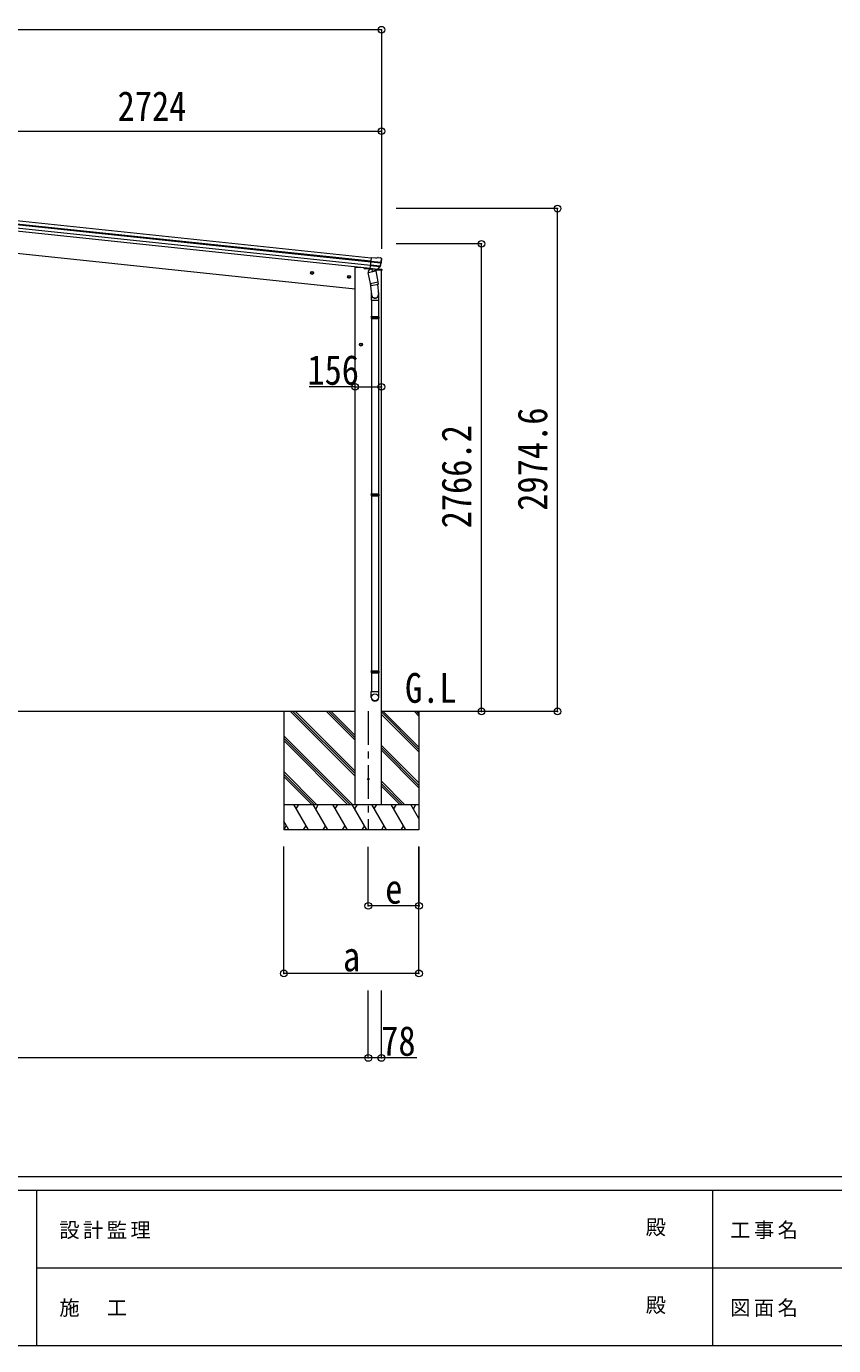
# Model space of a CAD drawing. Units: millimetres, scale not verified. Extents: x -11243 to 11243, y -7760 to 7760.
# Drawn here: x -4658 to 119, y -7760 to 45 of the extents above; entities that cross this region are included whole.
import ezdxf
from ezdxf.enums import TextEntityAlignment as Align

# ---------------------------------------------------------------- set-up
doc = ezdxf.new("R2010")
doc.units = ezdxf.units.MM
doc.header["$LTSCALE"] = 40
doc.header["$PDMODE"] = 32
doc.header["$PDSIZE"] = 40
doc.linetypes.add('CHAIN1', pattern=[8, 5, -1, 1, -1])
for name, color, linetype, lineweight in [('0-0_0', 7, 'Continuous', 9), ('0-1_本体', 5, 'CHAIN1', 9), ('0-3_ELV2', 4, 'Continuous', 9), ('0-6_OTH_LINE', 6, 'Continuous', 9), ('0-9_OUTLINE', 7, 'Continuous', 9), ('F-0_240', 7, 'Continuous', 9)]:
    doc.layers.add(name, color=color, linetype=linetype, lineweight=lineweight)
doc.layers.add('0-7_SHAPE', color=7, linetype='Continuous')
doc.styles.add('ＭＳ ゴシック', font='')
doc.styles.get('ＭＳ ゴシック').set_extended_font_data('MS Gothic')

msp = doc.modelspace()

# ---------------------------------------------------------------- linework, layer by layer
at = {"layer": '0-0_0'}
for p, q in [((-2712.55, -4008.16), (-7864.65, -4008.16)), ((-3134.8, -4008.16), (-3134.8, -4708.15)), ((-2712.55, -4390.42), (-3094.82, -4008.16)), ((-2712.55, -4376.27), (-3080.68, -4008.16)), ((-2712.55, -4362.13), (-3066.53, -4008.16)), ((-2712.55, -4178.29), (-2882.68, -4008.16)), ((-2712.55, -4164.14), (-2868.54, -4008.16)), ((-2712.55, -4150), (-2854.4, -4008.16)), ((-2178.94, -4008.16), (-2557.05, -4008.16)), ((-2334.8, -4233.53), (-2557.05, -4011.28)), ((-2334.8, -4247.67), (-2557.05, -4025.42)), ((-2334.8, -4219.38), (-2546.03, -4008.16)), ((-2334.8, -4035.54), (-2362.18, -4008.16)), ((-2334.8, -4021.39), (-2348.04, -4008.16)), ((-2334.8, -4008.16), (-2334.8, -4708.15)), ((-2728.66, -4558.16), (-3134.8, -4152.02)), ((-2742.8, -4558.16), (-3134.8, -4166.16)), ((-2756.95, -4558.16), (-3134.8, -4180.3)), ((-2334.8, -4431.51), (-2557.05, -4209.27)), ((-2334.8, -4445.66), (-2557.05, -4223.41)), ((-2334.8, -4459.8), (-2557.05, -4237.55)), ((-2940.79, -4558.16), (-3134.8, -4364.15)), ((-2954.94, -4558.16), (-3134.8, -4378.29)), ((-2969.08, -4558.16), (-3134.8, -4392.43)), ((-2420.29, -4558.16), (-2557.05, -4421.4)), ((-2434.44, -4558.16), (-2557.05, -4435.54)), ((-2448.58, -4558.16), (-2557.05, -4449.68)), ((-3134.8, -4558.16), (-2334.8, -4558.16)), ((-2989.42, -4708.15), (-3076.02, -4558.16)), ((-3061.02, -4584.14), (-3046.02, -4558.15)), ((-2873.95, -4708.15), (-2960.55, -4558.16)), ((-2930.55, -4558.16), (-2945.55, -4584.14)), ((-2758.48, -4708.15), (-2845.08, -4558.16)), ((-2830.08, -4584.14), (-2815.08, -4558.15)), ((-2643.01, -4708.15), (-2729.61, -4558.16)), ((-2714.61, -4584.14), (-2699.61, -4558.15)), ((-2527.54, -4708.15), (-2614.14, -4558.16)), ((-2599.14, -4584.14), (-2584.14, -4558.15)), ((-2412.07, -4708.15), (-2498.67, -4558.15)), ((-2483.67, -4584.14), (-2468.67, -4558.16)), ((-2334.8, -4641.99), (-2383.2, -4558.15)), ((-2368.2, -4584.14), (-2353.2, -4558.15)), ((-3104.89, -4708.15), (-3134.8, -4656.34)), ((-3119.89, -4682.18), (-3134.8, -4708.01)), ((-3004.42, -4682.18), (-3019.42, -4708.15)), ((-2888.95, -4682.18), (-2903.95, -4708.15)), ((-2773.48, -4682.18), (-2788.48, -4708.15)), ((-2658.01, -4682.18), (-2673.01, -4708.15)), ((-2542.54, -4682.17), (-2557.54, -4708.15)), ((-2427.07, -4682.18), (-2442.07, -4708.15)), ((-2334.8, -4708.15), (-3134.8, -4708.15))]:
    msp.add_line(p, q, dxfattribs=at)
at = {"layer": '0-1_本体'}
msp.add_line((-2634.8, -4005.66), (-2634.8, -4710.65), dxfattribs=at)
at = {"layer": '0-3_ELV2'}
for p, q in [((-2619.38, -1349.23), (-5221.14, -1075.77)), ((-2618.95, -1345.05), (-5220.7, -1071.59)), ((-2616.96, -1326.15), (-5218.71, -1052.7)), ((-5224.98, -1112.37), (-2623.23, -1385.82)), ((-2621.47, -1369.08), (-5223.22, -1095.63)), ((-5245.56, -1241.93), (-2712.05, -1508.21)), ((-2623.54, -1388.71), (-2616.75, -1324.16)), ((-2590.23, -1326.95), (-2616.75, -1324.16)), ((-2590.23, -1326.95), (-2577.43, -1322.54)), ((-2576.15, -1322.4), (-2562.66, -1323.81)), ((-2559.3, -1325.64), (-2559.3, -1325.64)), ((-2559.3, -1325.64), (-2555.1, -1330.82)), ((-2661.78, -1381.77), (-2661.36, -1385)), ((-2627.66, -1392.4), (-2656.92, -1389.32)), ((-2623.54, -1388.71), (-2613.59, -1389.76)), ((-2580.14, -1393.05), (-2623.51, -1388.49)), ((-2566.55, -1377.29), (-2621.73, -1371.49)), ((-2564.22, -1373.02), (-2621.26, -1367.03)), ((-2559.92, -1356.81), (-2619.52, -1350.54)), ((-2618.91, -1344.69), (-2559.17, -1350.97)), ((-2613.59, -1389.76), (-2613.34, -1389.88)), ((-2613.34, -1389.88), (-2588.01, -1392.54)), ((-2588.01, -1392.54), (-2587.73, -1392.48)), ((-2587.73, -1392.48), (-2580.04, -1393.29)), ((-2553.91, -1400.15), (-2587.64, -1396.6)), ((-2578.37, -1391.73), (-2565.32, -1375.79)), ((-2577.43, -1392.37), (-2563.74, -1376.61)), ((-2574.31, -1388.95), (-2557.47, -1390.72)), ((-2557.05, -4558.16), (-2557.05, -1399.82)), ((-2554.81, -1393.31), (-2553.91, -1400.15)), ((-2554.52, -1334.72), (-2554.43, -1332.85)), ((-2973.64, -1409.57), (-2966.78, -1406.52)), ((-2961.49, -1418.4), (-2968.35, -1421.45)), ((-2966.78, -1406.52), (-2960.71, -1410.93)), ((-2960.71, -1410.93), (-2961.49, -1418.4)), ((-2754.84, -1432.57), (-2747.98, -1429.52)), ((-2742.7, -1441.39), (-2749.55, -1444.44)), ((-2747.98, -1429.52), (-2741.91, -1433.93)), ((-2741.91, -1433.93), (-2742.7, -1441.39)), ((-2685.05, -1833.95), (-2678.55, -1830.2)), ((-2678.55, -1830.2), (-2672.05, -1833.95)), ((-2672.05, -1841.46), (-2678.55, -1845.21)), ((-2672.05, -1833.95), (-2672.05, -1841.46))]:
    msp.add_line(p, q, dxfattribs=at)
for points in [[(-2712.55, -4558.16), (-2712.55, -1379.16), (-2692.55, -1379.16), (-2661.7, -1382.4)], [(-2968.35, -1421.45), (-2974.42, -1417.04), (-2973.64, -1409.57)], [(-2749.55, -1444.44), (-2755.63, -1440.03), (-2754.84, -1432.57)], [(-2678.55, -1845.21), (-2685.05, -1841.46), (-2685.05, -1833.95)]]:
    msp.add_lwpolyline(points, dxfattribs=at)
for centre, radius in [((-2967.56, -1413.98), 8.5), ((-2967.56, -1413.98), 7.7), ((-2967.56, -1413.98), 6.5), ((-2748.77, -1436.98), 8.5), ((-2748.77, -1436.98), 7.7), ((-2748.77, -1436.98), 6.5), ((-2678.55, -1837.71), 8.5), ((-2678.55, -1837.71), 7.7), ((-2678.55, -1837.71), 6.5), ((-2634.8, -4408.16), 4.5)]:
    msp.add_circle(centre, radius, dxfattribs=at)
for centre, radius, start, end in [((-2576.46, -1325.38), 3, 84.02369, 108.97631), ((-2563.18, -1328.79), 5, 39.04426, 83.95574), ((-2656.4, -1384.35), 5, 187.5, 264), ((-2579.69, -1390.4), 2.99, 273.2717, 319.00739), ((-2567.65, -1373.89), 3, 320.69111, 342.20009), ((-2755.41, -1313.61), 200.2, 342.20009, 347.53883), ((-2566, -1374.64), 3, 319, 342.13916), ((-2755.41, -1313.61), 202, 342.13916, 354), ((-2560.02, -1358.16), 1.35, 83.1605, 85.91927), ((-2557.15, -1357.18), 2.74, 167.02151, 172.43412), ((-2514.45, -1358.32), 45.32, 170.67122, 173.64518), ((-2748.34, -1315.66), 192.44, 349.4271, 354.57578), ((-2557.78, -1393.71), 3, 7.5, 84)]:
    msp.add_arc(centre, radius, start, end, dxfattribs=at)
for centre, major_axis, ratio, start_param, end_param in [((-2579.82, -1390.07), (0.51, 2.96), 0.642905, 3.2459383, 4.203928), ((-2579.73, -1390.3), (1.1, -2.8), 0.997631, 5.8041905, 5.8929484), ((-2579.78, -1390.17), (3.02, -2.79), 0.650902, 5.2561448, 5.3289554), ((-2577.39, -1390.32), (1.71, 2.84), 0.040856, 2.1135035, 2.1416249), ((-2757.72, -1335.56), (20.92, 199.05), 0.994373, 4.7113789, 4.7277536), ((-2556.64, -1333.87), (0.38, 5.97), 0.020485, 0.671432, 1.5691306), ((-2560.98, -1328.33), (5.48, -2.51), 0.24881, 0.460585, 0.4641038), ((-2557.44, -1332.71), (-1.9, 2.34), 0.995767, 3.9859716, 4.712389)]:
    msp.add_ellipse(centre, major_axis=major_axis, ratio=ratio, start_param=start_param, end_param=end_param, dxfattribs=at)
at = {"layer": '0-6_OTH_LINE'}
for p, q in [((-2556.47, 24.7), (-8020.65, 24.7)), ((-2556.47, 24.7), (-2556.47, -1272.17)), ((-5280.52, -575.5), (-2556.47, -575.5)), ((-2556.47, -575.5), (-2556.47, -1272.17)), ((-1515.07, -1033.58), (-2469.29, -1033.58)), ((-1515.07, -4008.16), (-1515.07, -1033.58)), ((-1965.07, -1241.93), (-2469.29, -1241.93)), ((-1965.07, -4008.16), (-1965.07, -1241.93)), ((-2712.55, -2087.71), (-2557.05, -2087.71)), ((-1515.07, -4008.16), (-2178.94, -4008.16)), ((-1965.07, -4008.16), (-2177.94, -4008.16)), ((-3134.8, -5558.15), (-3134.8, -4808.15)), ((-2634.55, -5158.15), (-2634.55, -4808.17)), ((-2334.8, -5558.15), (-2334.8, -4808.15)), ((-2334.55, -5158.15), (-2334.55, -4808.17)), ((-2334.55, -5158.15), (-2634.55, -5158.15)), ((-2334.8, -5558.15), (-3134.8, -5558.15)), ((-2634.8, -6058.15), (-2634.8, -5658.15)), ((-2557.05, -6058.15), (-2557.05, -5658.15)), ((-2634.8, -6058.15), (-7942.4, -6058.15)), ((-2557.05, -6058.15), (-2634.8, -6058.15)), ((-2347.18, -6058.15), (-2557.05, -6058.15))]:
    msp.add_line(p, q, dxfattribs=at)
at = {"layer": '0-6_OTH_LINE', "lineweight": 18}
msp.add_line((-2712.55, -2087.71), (-2984.6, -2087.71), dxfattribs=at)
at = {"layer": '0-6_OTH_LINE'}
for p in [(-2556.47, 24.7), (-2556.47, -575.5), (-1515.07, -1033.58), (-1965.07, -1241.93), (-2712.55, -2087.71), (-2557.05, -2087.71), (-1965.07, -4008.16), (-1515.07, -4008.16), (-2634.55, -5158.15), (-2334.55, -5158.15), (-3134.8, -5558.15), (-2334.8, -5558.15), (-2634.8, -6058.15), (-2557.05, -6058.15)]:
    msp.add_point(p, dxfattribs=at)
at = {"layer": '0-9_OUTLINE'}
for p, q in [((-2635.75, -1410.78), (-2590.87, -1401.65)), ((-2624.3, -1387.32), (-2635.5, -1404.24)), ((-2635.5, -1404.24), (-2634.23, -1410.47)), ((-2623.37, -1387.13), (-2624.3, -1387.32)), ((-2580.89, -1393.29), (-2621.55, -1389.01)), ((-2613.85, -1390.21), (-2610.93, -1404.56)), ((-2584.71, -1395.45), (-2609.46, -1405.2)), ((-2593.04, -1398.73), (-2592.39, -1401.96)), ((-2590.87, -1401.65), (-2577.51, -1467.31)), ((-2584.24, -1393.59), (-2584.1, -1394.32)), ((-2622.39, -1476.44), (-2635.75, -1410.78)), ((-2622.83, -1474.3), (-2616.17, -1542.04)), ((-2622.39, -1476.44), (-2577.51, -1467.31)), ((-2622.38, -1476.44), (-2619.84, -1488.91)), ((-2576.58, -1481.91), (-2617.54, -1490.25)), ((-2579.92, -1482.59), (-2574.36, -1538.32)), ((-2575.03, -1479.56), (-2577.52, -1467.31)), ((-2575.25, -1480.95), (-2575.25, -1480.95)), ((-2618.21, -1540.82), (-2618.21, -1575.48)), ((-2572.21, -1575.48), (-2572.21, -1541.13)), ((-2618.21, -1575.48), (-2572.21, -1575.48)), ((-2616.21, -1575.48), (-2616.21, -1672.22)), ((-2574.21, -1575.48), (-2574.21, -1672.22)), ((-2618.21, -1674.22), (-2617.21, -1672.22)), ((-2618.21, -1674.22), (-2572.21, -1674.22)), ((-2618.21, -1674.22), (-2618.21, -1682.22)), ((-2618.21, -1682.22), (-2572.21, -1682.22)), ((-2618.21, -1682.22), (-2617.21, -1684.22)), ((-2617.21, -1672.22), (-2573.21, -1672.22)), ((-2617.21, -1684.22), (-2573.21, -1684.22)), ((-2616.21, -1684.22), (-2616.21, -2720.41)), ((-2574.21, -1684.22), (-2574.21, -2720.41)), ((-2572.21, -1674.22), (-2573.21, -1672.22)), ((-2618.21, -2722.41), (-2617.21, -2720.41)), ((-2618.21, -2722.41), (-2618.21, -2730.41)), ((-2618.21, -2722.41), (-2572.21, -2722.41)), ((-2618.21, -2730.41), (-2617.21, -2732.41)), ((-2618.21, -2730.41), (-2572.21, -2730.41)), ((-2617.21, -2720.41), (-2573.21, -2720.41)), ((-2572.21, -2722.41), (-2573.21, -2720.41)), ((-2572.21, -2730.41), (-2573.21, -2732.41)), ((-2572.21, -2722.41), (-2572.21, -2730.41)), ((-2617.21, -2732.41), (-2573.21, -2732.41)), ((-2616.21, -2732.41), (-2616.21, -3768.6)), ((-2574.21, -2732.41), (-2574.21, -3768.6)), ((-2618.21, -3770.6), (-2617.21, -3768.6)), ((-2618.21, -3770.6), (-2572.21, -3770.6)), ((-2618.21, -3770.6), (-2618.21, -3778.6)), ((-2618.21, -3778.6), (-2572.21, -3778.6)), ((-2618.21, -3778.6), (-2617.21, -3780.6)), ((-2617.21, -3768.6), (-2573.21, -3768.6)), ((-2617.21, -3780.6), (-2573.21, -3780.6)), ((-2616.21, -3780.6), (-2616.21, -3890.6)), ((-2574.21, -3780.6), (-2574.21, -3890.6)), ((-2572.21, -3770.6), (-2573.21, -3768.6)), ((-2618.21, -3924.74), (-2618.21, -3890.6)), ((-2618.21, -3890.6), (-2572.21, -3890.6)), ((-2572.21, -3924.74), (-2572.21, -3890.6))]:
    msp.add_line(p, q, dxfattribs=at)
for points in [[(-2572.21, -1674.22), (-2572.21, -1682.22), (-2573.21, -1684.22)], [(-2572.21, -3770.6), (-2572.21, -3778.6), (-2573.21, -3780.6)]]:
    msp.add_lwpolyline(points, dxfattribs=at)
for centre, radius, start, end in [((-2621.5, -1388.52), 0.5, 228.73754, 264), ((-2614.44, -1390.37), 0.604, 15.29405, 86.90158), ((-2609.94, -1404.28), 1.03, 195.53431, 297.46103), ((-2585.08, -1394.52), 1, 291.5, 11.5), ((-2583.75, -1393.49), 0.5, 84, 191.5), ((-2580.83, -1392.79), 0.5, 264, 299.26246), ((-2576.98, -1479.95), 2, 281.5, 330.09038), ((-2576.93, -1479.98), 1.95, 330.02234, 12.45983), ((-2617.94, -1488.29), 2, 198.03157, 281.5), ((-2602.21, -1541.13), 30, 0, 2.54858)]:
    msp.add_arc(centre, radius, start, end, dxfattribs=at)
for centre, major_axis, ratio, start_param, end_param in [((-2595.21, -1540.82), (-23, 0), 0.996195, 5.9588909, 9.9444346), ((-2595.21, -1540.82), (-21, 0), 0.996195, 0.0583862, 3.2616355), ((-2595.21, -3923), (23, 0), 0.996195, 3.1415927, 6.2831853), ((-2595.21, -3924.74), (23, 0), 0.996195, 3.1415927, 6.2831853), ((-2595.21, -3924.74), (0, -23.43), 0.981806, 4.712389, 7.8539816)]:
    msp.add_ellipse(centre, major_axis=major_axis, ratio=ratio, start_param=start_param, end_param=end_param, dxfattribs=at)
msp.add_ellipse((-2595.21, -3924.74), major_axis=(-21, 0), ratio=0.996195, dxfattribs=at)
at = {"layer": 'F-0_240', "color": 5}
for p, q in [((-11242.74, -6760), (10677.26, -6760)), ((-11242.74, -6840), (7121.58, -6840)), ((-4598.42, -6840), (-4598.42, -7760)), ((-598.42, -6840), (-598.42, -7760)), ((-4598.42, -7300), (3601.58, -7300)), ((-11242.74, -7760), (10677.26, -7760))]:
    msp.add_line(p, q, dxfattribs=at)

# ---------------------------------------------------------------- texts
at = {"layer": '0-6_OTH_LINE', "color": 7, "style": 'ＭＳ ゴシック', "width": 0.85}
for s, p in [('2724', (-4118.5, -567.5)), ('156', (-2995.23, -2128.47)), ('e', (-2534.55, -5198.15)), ('a', (-2784.8, -5598.15)), ('78', (-2558.41, -6098.34))]:
    msp.add_text(s, height=176, dxfattribs=at).set_placement(p, align=Align.BOTTOM_LEFT)
for s, p in [('2974.6', (-1523.07, -2820.87)), ('2766.2', (-1973.07, -2925.04))]:
    msp.add_text(s, height=176, rotation=90, dxfattribs=at).set_placement(p, align=Align.BOTTOM_LEFT)
at = {"layer": '0-7_SHAPE', "style": 'ＭＳ ゴシック', "width": 0.85}
msp.add_text('G.L', height=176, dxfattribs=at).set_placement((-2417.41, -4009.71), align=Align.BOTTOM_LEFT)
at = {"layer": 'F-0_240', "style": 'ＭＳ ゴシック'}
for p in [(-992.7, -7130), (-992.7, -7590)]:
    msp.add_text('殿', height=87.98, dxfattribs=at).set_placement(p, align=Align.BOTTOM_LEFT)
at = {"layer": 'F-0_240', "char_height": 87.98, "attachment_point": 7, "style": 'ＭＳ ゴシック'}
for s, insert in [('\\T1.17;設計監理', (-4463.32, -7130)), ('\\T1.17;工事名', (-492.95, -7130)), ('\\T1.17;施\u3000工', (-4463.32, -7590)), ('\\T1.17;図面名', (-492.95, -7590))]:
    msp.add_mtext(s, dxfattribs=dict(at, insert=insert))

doc.saveas('drawing.dxf')
